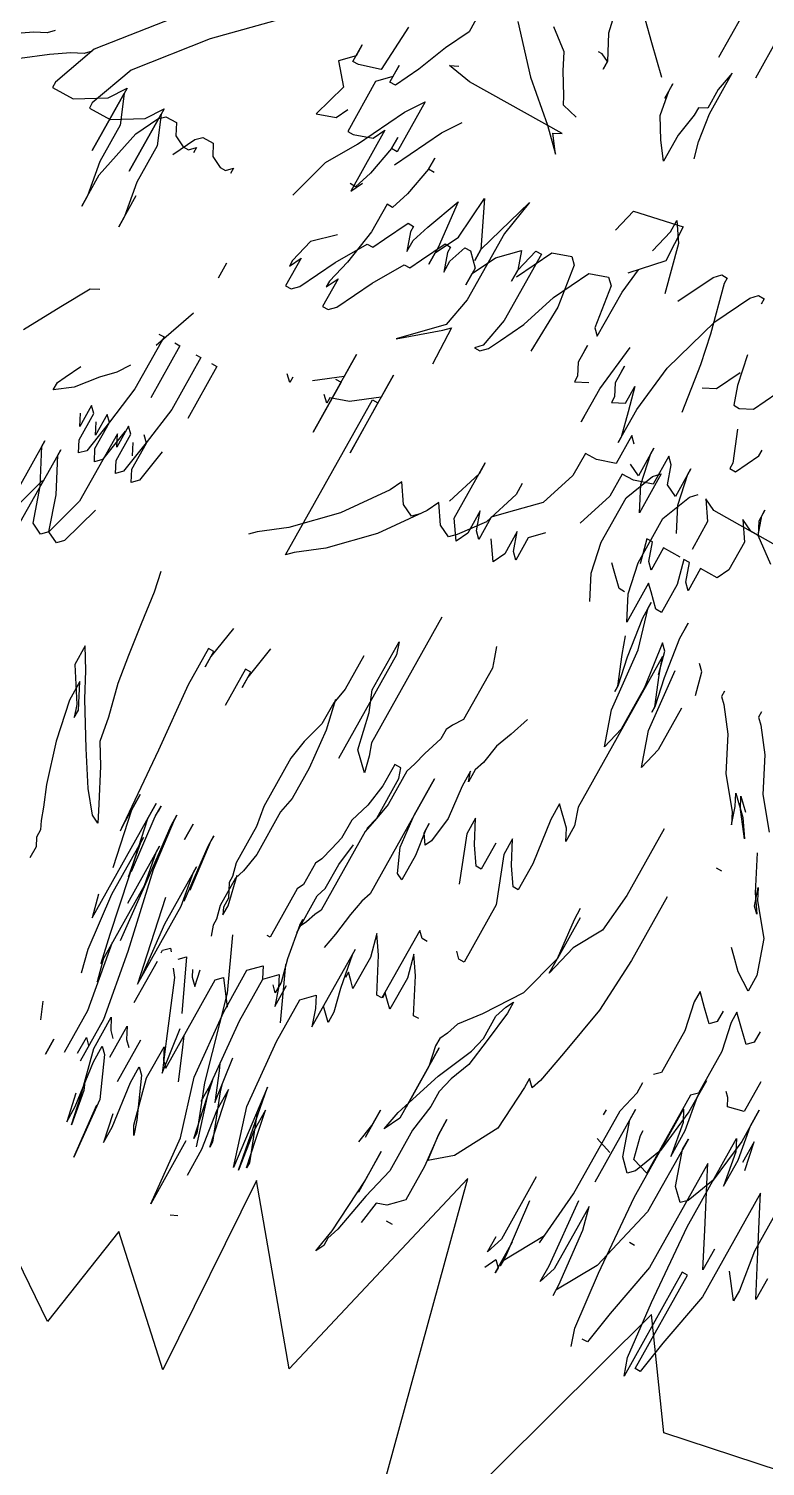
# Model space of a CAD drawing. Header units: millimetres. Extents: x 7703 to 16070, y -6855 to 95.
# Drawn here: x 14854.66 to 14868.53, y -4495.37 to -4468.27 of the extents above; entities that cross this region are included whole.
import ezdxf

# ---------------------------------------------------------------- set-up
doc = ezdxf.new("R2010")
doc.units = ezdxf.units.MM
for name, color, linetype in [('AĞAÇLAR', 7, 'Continuous'), ('yeni', 7, 'Continuous'), ('YENİ AĞAÇ', 80, 'Continuous')]:
    doc.layers.add(name, color=color, linetype=linetype)
doc.layers.add('kapı', color=6, linetype='Continuous', lineweight=9)
doc.styles.get("Standard").update_dxf_attribs({"font": 'stylu.ttf', "height": 10})

# ---------------------------------------------------------------- blocks, each defined once
blk = doc.blocks.new('A$C06865A3D')
at = {"color": 84}
for p, q in [((1.9856, 1.4389), (1.9729, 1.4839)), ((2.0333, 1.273), (2.0788, 1.2965)), ((2.0788, 1.2965), (2.0903, 1.2608)), ((2.1345, 1.2821), (2.1388, 1.2898)), ((2.1388, 1.2898), (2.1448, 1.2915)), ((2.1448, 1.2915), (2.1465, 1.2855)), ((2.1465, 1.2855), (2.172, 1.2409)), ((2.034, 1.2473), (2.0333, 1.273)), ((2.1266, 1.241), (2.1345, 1.2821)), ((2.0903, 1.2608), (2.0725, 1.2258)), ((1.7494, 1.2446), (1.7598, 1.1963)), ((2.172, 1.2409), (2.1865, 1.2126)), ((2.2139, 1.2074), (2.2192, 1.2348)), ((1.7296, 1.2001), (1.733, 1.1881)), ((1.7347, 1.1821), (1.7296, 1.2001)), ((1.8058, 1.1828), (1.8127, 1.2042)), ((1.8127, 1.2042), (1.828, 1.1502)), ((1.954, 1.1404), (1.9551, 1.2067)), ((1.9551, 1.2067), (1.9592, 1.1678)), ((2.1865, 1.2126), (2.2067, 1.1665)), ((2.2036, 1.198), (2.2139, 1.2074)), ((1.733, 1.1881), (1.7243, 1.1727)), ((1.7598, 1.1963), (1.7407, 1.1838)), ((1.9977, 1.1463), (2.0056, 1.1874)), ((2.0056, 1.1874), (2.0219, 1.1985)), ((2.0219, 1.1985), (2.0296, 1.1942)), ((2.0296, 1.1942), (2.0475, 1.1539)), ((2.2567, 1.1936), (2.2772, 1.167)), ((2.2849, 1.1627), (2.2902, 1.1901)), ((2.2902, 1.1901), (2.2885, 1.1961)), ((1.7243, 1.1727), (1.7461, 1.1578)), ((1.7407, 1.1838), (1.7347, 1.1821)), ((1.7953, 1.128), (1.8058, 1.1828)), ((1.9211, 1.1783), (1.954, 1.1404)), ((1.9299, 1.1336), (1.9211, 1.1783)), ((2.1331, 1.1262), (2.1255, 1.1759)), ((1.7461, 1.1578), (1.7456, 1.1204)), ((1.8186, 1.1605), (1.822, 1.1485)), ((1.822, 1.1485), (1.8186, 1.1605)), ((1.9016, 1.1192), (1.9052, 1.1579)), ((1.9052, 1.1579), (1.923, 1.1123)), ((1.9592, 1.1678), (1.9795, 1.0958)), ((2.2772, 1.167), (2.2789, 1.161)), ((2.2789, 1.161), (2.2849, 1.1627)), ((1.7619, 1.1315), (1.7645, 1.1452)), ((1.828, 1.1502), (1.822, 1.1485)), ((1.822, 1.1485), (1.8245, 1.1168)), ((2.0475, 1.1539), (2.0592, 1.1046)), ((2.0946, 1.1478), (2.0997, 1.1298)), ((2.0963, 1.1418), (2.0946, 1.1478)), ((2.3321, 1.1565), (2.3354, 1.1445)), ((2.3338, 1.1505), (2.3321, 1.1565)), ((2.3448, 1.1342), (2.3338, 1.1505)), ((2.3354, 1.1445), (2.3448, 1.1342)), ((1.7456, 1.1204), (1.7619, 1.1315)), ((1.9247, 1.1063), (1.9299, 1.1336)), ((1.9574, 1.1284), (1.954, 1.1404)), ((1.954, 1.1404), (1.9574, 1.1284)), ((2.0997, 1.1298), (2.1091, 1.1195)), ((2.3448, 1.1342), (2.2968, 1.1207)), ((2.374, 1.123), (2.3448, 1.1342)), ((1.7858, 1.0929), (1.7953, 1.128)), ((1.8245, 1.1168), (1.8235, 1.0971)), ((1.9007, 1.0995), (1.9016, 1.1192)), ((2.1091, 1.1195), (2.1108, 1.1135)), ((2.1108, 1.1135), (2.1211, 1.1229)), ((2.1433, 1.0903), (2.1331, 1.1262)), ((2.1879, 1.1158), (2.1964, 1.0858)), ((2.1956, 1.1115), (2.1879, 1.1158)), ((2.2119, 1.1226), (2.2204, 1.0926)), ((2.2136, 1.1166), (2.2119, 1.1226)), ((2.2281, 1.0883), (2.2136, 1.1166)), ((2.2831, 1.1233), (2.3002, 1.1087)), ((2.2968, 1.1207), (2.2831, 1.1233)), ((1.8801, 1.0807), (1.8853, 1.1081)), ((1.8853, 1.1081), (1.8913, 1.1098)), ((1.8913, 1.1098), (1.893, 1.1038)), ((1.893, 1.1038), (1.9041, 1.0875)), ((1.923, 1.1123), (1.9281, 1.0943)), ((1.9281, 1.0943), (1.9247, 1.1063)), ((2.2272, 1.0686), (2.2307, 1.102)), ((2.2307, 1.102), (2.235, 1.1097)), ((2.235, 1.1097), (2.2469, 1.0677)), ((2.3002, 1.1087), (2.3087, 1.0787)), ((1.58, 1.0874), (1.5468, 1.0111)), ((1.7859, 1.0476), (1.7858, 1.0929)), ((1.8235, 1.0971), (1.8175, 1.0954)), ((1.9041, 1.0875), (1.9007, 1.0995)), ((1.9795, 1.0958), (1.982, 1.0641)), ((2.1416, 1.0963), (2.1433, 1.0903)), ((2.2204, 1.0926), (2.2067, 1.0952)), ((2.2469, 1.0677), (2.2281, 1.0883)), ((1.8774, 1.067), (1.8801, 1.0807)), ((2.1801, 1.0747), (2.1681, 1.0713)), ((2.1964, 1.0858), (2.1801, 1.0747)), ((1.8619, 1.0302), (1.8714, 1.0653)), ((1.8714, 1.0653), (1.8774, 1.067)), ((1.982, 1.0641), (1.9573, 1.0194)), ((1.9837, 1.0581), (1.988, 1.0658)), ((1.988, 1.0658), (2, 1.0272)), ((2.1681, 1.0713), (2.1748, 1.0473)), ((2.2407, 1.0206), (2.2272, 1.0686)), ((2.306, 1.065), (2.288, 1.0599)), ((2.288, 1.0599), (2.2948, 1.0359)), ((1.8442, 1.0511), (1.8302, 1.0277)), ((1.9573, 1.0194), (1.9837, 1.0581)), ((2.1748, 1.0473), (2.173, 1.008)), ((2.276, 1.0565), (2.27, 1.0548)), ((2.27, 1.0548), (2.2828, 1.0325)), ((2.2871, 1.0402), (2.276, 1.0565)), ((2.2948, 1.0359), (2.2871, 1.0402)), ((1.6433, 1.0141), (1.6546, 1.0173)), ((1.6546, 1.0173), (1.6634, 1.0076)), ((1.8302, 1.0277), (1.8309, 1.002)), ((1.854, 0.9891), (1.8619, 1.0302)), ((2.2552, 0.9923), (2.2407, 1.0206)), ((1.5468, 1.0111), (1.5426, 0.9613)), ((1.5901, 0.9869), (1.5966, 1.007)), ((1.5966, 1.007), (1.6157, 0.9395)), ((1.6343, 0.9812), (1.6393, 1.0069)), ((1.6393, 1.0069), (1.6433, 1.0141)), ((1.6634, 1.0076), (1.6762, 1.0052)), ((1.6762, 1.0052), (1.6819, 1.0068)), ((1.6819, 1.0068), (1.6859, 1.014)), ((1.6859, 1.014), (1.6875, 1.0083)), ((1.8326, 0.996), (1.8353, 1.0097)), ((1.8353, 1.0097), (1.8437, 0.9797)), ((2.173, 1.008), (2.1557, 0.9772)), ((2.2699, 1.0094), (2.2622, 1.0137)), ((2.2853, 1.0008), (2.2699, 1.0094)), ((2.2913, 1.0025), (2.2853, 1.0008)), ((2.3172, 1.0134), (2.322, 0.9966)), ((2.3188, 1.0078), (2.3172, 1.0134)), ((2.3412, 0.9716), (2.3188, 1.0078)), ((2.4297, 1.0027), (2.4313, 0.9971)), ((1.5026, 0.9899), (1.4929, 0.9811)), ((1.5066, 0.9972), (1.5026, 0.9899)), ((1.5982, 1.0014), (1.6174, 0.9764)), ((1.6157, 0.9395), (1.5982, 1.0014)), ((1.8309, 1.002), (1.8326, 0.996)), ((1.8497, 0.9814), (1.854, 0.9891)), ((2.1052, 0.9953), (2.1086, 0.9833)), ((2.1222, 0.9353), (2.1052, 0.9953)), ((2.274, 0.9717), (2.2552, 0.9923)), ((2.322, 0.9966), (2.3387, 0.9588)), ((2.3533, 0.9933), (2.3717, 0.9498)), ((2.3605, 0.9892), (2.3533, 0.9933)), ((2.3725, 0.9683), (2.3605, 0.9892)), ((2.4313, 0.9971), (2.4385, 0.993)), ((2.4385, 0.993), (2.4618, 0.9753)), ((1.4929, 0.9811), (1.4792, 0.9651)), ((1.5667, 0.9621), (1.5901, 0.9869)), ((1.6174, 0.9764), (1.6286, 0.937)), ((1.6374, 0.9273), (1.6343, 0.9812)), ((1.8437, 0.9797), (1.8497, 0.9814)), ((1.9406, 0.9812), (1.9474, 0.9572)), ((1.9643, 0.8972), (1.9406, 0.9812)), ((2.1086, 0.9833), (2.1068, 0.9439)), ((2.1557, 0.9772), (2.1471, 0.9618)), ((2.4618, 0.9753), (2.4882, 0.9463)), ((1.5426, 0.9613), (1.5442, 0.9557)), ((1.5442, 0.9557), (1.5667, 0.9621)), ((2.1471, 0.9618), (2.1539, 0.9378)), ((2.3331, 0.9572), (2.3227, 0.9725)), ((2.3643, 0.9113), (2.3412, 0.9716)), ((1.9474, 0.9572), (1.9284, 0.9324)), ((1.9431, 0.9495), (1.9491, 0.9512)), ((1.9491, 0.9512), (1.9643, 0.8972)), ((2.1351, 0.9584), (2.1419, 0.9344)), ((2.1462, 0.9421), (2.1351, 0.9584)), ((2.3523, 0.9322), (2.3331, 0.9572)), ((2.3387, 0.9588), (2.3523, 0.9322)), ((2.3717, 0.9498), (2.3844, 0.9048)), ((2.4882, 0.9463), (2.5187, 0.9245)), ((1.6286, 0.937), (1.6437, 0.9048)), ((2.1393, 0.9207), (2.1222, 0.9353)), ((2.1419, 0.9344), (2.1393, 0.9207)), ((2.1539, 0.9378), (2.1462, 0.9421)), ((2.3539, 0.9266), (2.3523, 0.9322)), ((2.3523, 0.9322), (2.3539, 0.9266)), ((2.5083, 0.9398), (2.53, 0.9277)), ((2.5171, 0.9302), (2.5083, 0.9398)), ((2.5139, 0.9414), (2.5284, 0.9334)), ((2.5228, 0.9318), (2.5139, 0.9414)), ((2.546, 0.914), (2.5228, 0.9318)), ((1.6469, 0.8936), (1.6374, 0.9273)), ((1.9138, 0.9153), (1.9061, 0.9196)), ((1.9121, 0.9213), (1.9138, 0.9153)), ((2.0604, 0.9243), (2.0578, 0.9106)), ((2.0775, 0.9097), (2.0604, 0.9243)), ((2.5275, 0.9149), (2.5171, 0.9302)), ((2.5187, 0.9245), (2.5275, 0.9149)), ((2.53, 0.9277), (2.546, 0.914)), ((1.6437, 0.9048), (1.6469, 0.8936)), ((2.0578, 0.9106), (2.0396, 0.8601)), ((2.0912, 0.9071), (2.0775, 0.9097)), ((2.0955, 0.9148), (2.0912, 0.9071)), ((2.3851, 0.8807), (2.3643, 0.9113)), ((2.3844, 0.9048), (2.3851, 0.8807)), ((2.5645, 0.9132), (2.5909, 0.8842)), ((2.5894, 0.8898), (2.5982, 0.8801)), ((2.5998, 0.8745), (2.5894, 0.8898)), ((2.5909, 0.8842), (2.607, 0.8705)), ((2.5982, 0.8801), (2.6287, 0.8584)), ((2.607, 0.8705), (2.5998, 0.8745)), ((1.7892, 0.8582), (1.7949, 0.8598)), ((1.7949, 0.8598), (1.8108, 0.8035)), ((2.0396, 0.8601), (2.0138, 0.814)), ((2.6287, 0.8584), (2.6495, 0.8278)), ((2.6197, 0.8255), (2.6125, 0.8295)), ((2.6341, 0.8174), (2.6197, 0.8255)), ((2.6495, 0.8278), (2.6542, 0.8109)), ((2.0138, 0.814), (1.9948, 0.7892)), ((2.6542, 0.8109), (2.6341, 0.8174)), ((1.8108, 0.8035), (1.8162, 0.7626)), ((1.9948, 0.7892), (1.9905, 0.7815)), ((2.6212, 0.7773), (2.6243, 0.766)), ((2.6356, 0.7692), (2.6212, 0.7773)), ((2.6509, 0.7796), (2.6541, 0.7683)), ((1.8162, 0.7626), (1.8202, 0.7272)), ((2.6243, 0.766), (2.6379, 0.7395)), ((2.65, 0.7611), (2.6356, 0.7692)), ((2.6541, 0.7683), (2.65, 0.7611)), ((1.7985, 0.7393), (1.7897, 0.749)), ((1.7921, 0.7618), (1.7985, 0.7393)), ((1.7993, 0.7578), (1.7921, 0.7618)), ((1.8073, 0.7296), (1.7993, 0.7578)), ((2.3452, 0.7419), (2.35, 0.725)), ((2.3629, 0.7225), (2.3452, 0.7419)), ((2.3766, 0.7386), (2.3845, 0.7104)), ((2.6379, 0.7395), (2.6506, 0.6944)), ((1.8161, 0.72), (1.8073, 0.7296)), ((1.8202, 0.7272), (1.8161, 0.72)), ((2.35, 0.725), (2.3796, 0.6847)), ((2.3789, 0.7088), (2.3629, 0.7225)), ((2.3845, 0.7104), (2.3789, 0.7088)), ((2.6876, 0.7197), (2.6971, 0.6859)), ((2.6924, 0.7028), (2.6876, 0.7197)), ((2.7632, 0.7106), (2.7695, 0.6881)), ((2.7767, 0.6841), (2.7632, 0.7106)), ((2.6506, 0.6944), (2.6466, 0.6872)), ((2.7075, 0.6706), (2.6924, 0.7028)), ((2.6915, 0.6843), (2.7003, 0.6746)), ((2.7185, 0.5886), (2.6915, 0.6843)), ((2.6971, 0.6859), (2.7042, 0.6393)), ((2.8266, 0.6799), (2.8393, 0.6349)), ((1.8103, 0.6758), (1.8102, 0.6332)), ((2.7003, 0.6746), (2.7155, 0.6425)), ((2.7155, 0.6425), (2.7075, 0.6706)), ((2.6584, 0.6507), (2.6807, 0.5719)), ((2.6616, 0.6394), (2.6584, 0.6507)), ((2.7461, 0.6633), (2.7779, 0.5507)), ((2.7549, 0.6536), (2.7461, 0.6633)), ((2.7902, 0.615), (2.7549, 0.6536)), ((2.6824, 0.6088), (2.6616, 0.6394)), ((2.7042, 0.6393), (2.7009, 0.608)), ((2.3843, 0.6253), (2.4049, 0.5521)), ((2.3915, 0.6212), (2.3843, 0.6253)), ((2.3971, 0.6228), (2.3915, 0.6212)), ((2.8393, 0.6349), (2.8561, 0.5971)), ((2.6969, 0.6007), (2.6824, 0.6088)), ((2.7009, 0.608), (2.6969, 0.6007)), ((2.8166, 0.586), (2.7902, 0.615)), ((2.8103, 0.6085), (2.8166, 0.586)), ((2.3568, 0.5932), (2.3688, 0.5723)), ((2.3729, 0.5795), (2.3568, 0.5932)), ((2.8592, 0.5858), (2.836, 0.6036)), ((2.8561, 0.5971), (2.8592, 0.5858)), ((2.3993, 0.5505), (2.3729, 0.5795)), ((2.7464, 0.5114), (2.7185, 0.5886)), ((2.3688, 0.5723), (2.3784, 0.5385)), ((2.2956, 0.5516), (2.2972, 0.546)), ((2.2972, 0.546), (2.2956, 0.5516)), ((2.4049, 0.5521), (2.3993, 0.5505)), ((2.7522, 0.5556), (2.7466, 0.554)), ((2.7779, 0.5507), (2.7825, 0.4913)), ((2.2972, 0.546), (2.3123, 0.5138)), ((2.3639, 0.5466), (2.3655, 0.541)), ((2.3711, 0.5426), (2.3639, 0.5466)), ((2.3784, 0.5385), (2.3711, 0.5426)), ((2.0961, 0.5256), (2.1009, 0.5087)), ((2.1062, 0.4898), (2.0961, 0.5256)), ((2.1186, 0.532), (2.1202, 0.5264)), ((2.1218, 0.5207), (2.1186, 0.532)), ((2.1009, 0.5087), (2.128, 0.4556)), ((2.1433, 0.4661), (2.1218, 0.5207)), ((2.3123, 0.5138), (2.3243, 0.4929)), ((2.768, 0.4568), (2.7464, 0.5114)), ((2.1282, 0.4982), (2.1457, 0.4363)), ((2.1298, 0.4926), (2.1282, 0.4982)), ((2.1449, 0.4604), (2.1298, 0.4926)), ((2.2576, 0.4923), (2.2944, 0.448)), ((2.2921, 0.4777), (2.3002, 0.4921)), ((2.3002, 0.4921), (2.309, 0.4825)), ((2.3275, 0.4816), (2.3203, 0.4857)), ((2.3243, 0.4929), (2.3275, 0.4816)), ((2.7825, 0.4913), (2.7864, 0.4559)), ((2.3048, 0.4327), (2.2921, 0.4777)), ((2.7784, 0.4415), (2.768, 0.4568)), ((2.7864, 0.4559), (2.7808, 0.4543)), ((2.2196, 0.4329), (2.2237, 0.4401)), ((2.2237, 0.4401), (2.2267, 0.4378)), ((2.2944, 0.448), (2.3408, 0.3699)), ((2.1457, 0.4363), (2.1672, 0.3816)), ((2.2204, 0.4303), (2.2196, 0.4329)), ((2.2395, 0.4281), (2.2469, 0.4224)), ((2.3296, 0.3667), (2.3048, 0.4327)), ((2.2469, 0.4224), (2.2853, 0.3725)), ((2.1793, 0.4033), (2.2097, 0.3389)), ((2.1672, 0.3816), (2.1792, 0.3607)), ((2.3046, 0.3475), (2.2862, 0.391)), ((2.2853, 0.3725), (2.3046, 0.3475)), ((2.3408, 0.3699), (2.3704, 0.3297)), ((2.3449, 0.3771), (2.3512, 0.3546)), ((2.3584, 0.3506), (2.3449, 0.3771)), ((2.3623, 0.3152), (2.3296, 0.3667)), ((2.2306, 0.3509), (2.2394, 0.3413)), ((2.2401, 0.3172), (2.2306, 0.3509)), ((2.2394, 0.3413), (2.2466, 0.3372)), ((2.372, 0.324), (2.3584, 0.3506)), ((2.3704, 0.3297), (2.372, 0.324)), ((2.2273, 0.3196), (2.2345, 0.3156)), ((2.2321, 0.3027), (2.2273, 0.3196)), ((2.2345, 0.3156), (2.2349, 0.3151)), ((2.2641, 0.2753), (2.2401, 0.3172)), ((2.2569, 0.2879), (2.2625, 0.281)), ((2.2625, 0.281), (2.2777, 0.2488)), ((2.2777, 0.2488), (2.2641, 0.2753))]:
    blk.add_line(p, q, dxfattribs=at)
at = {"color": 87}
for p, q in [((2.0256, 1.4502), (2.0129, 1.4952)), ((1.7879, 1.3073), (1.7947, 1.2833)), ((2.1744, 1.2934), (2.1787, 1.3011)), ((2.1787, 1.3011), (2.1848, 1.3028)), ((2.1848, 1.3028), (2.1864, 1.2968)), ((2.0699, 1.2963), (2.087, 1.2817)), ((2.0733, 1.2843), (2.0699, 1.2963)), ((2.1666, 1.2523), (2.1744, 1.2934)), ((1.7947, 1.2833), (1.7894, 1.2559)), ((2.074, 1.2586), (2.0733, 1.2843)), ((2.087, 1.2817), (2.1125, 1.2371)), ((1.7894, 1.2559), (1.7859, 1.2225)), ((2.1655, 1.1872), (2.1666, 1.2523)), ((2.212, 1.2522), (2.2265, 1.2239)), ((2.2539, 1.2187), (2.2591, 1.2461)), ((2.0816, 1.2089), (2.0775, 1.2356)), ((1.7859, 1.2225), (1.7807, 1.1951)), ((1.8458, 1.1941), (1.8527, 1.2155)), ((2.2265, 1.2239), (2.2376, 1.2076)), ((2.2436, 1.2093), (2.2539, 1.2187)), ((1.7696, 1.2114), (1.773, 1.1994)), ((1.7746, 1.1934), (1.7696, 1.2114)), ((2.0455, 1.1987), (2.0619, 1.2098)), ((2.0619, 1.2098), (2.0696, 1.2055)), ((2.0696, 1.2055), (2.0874, 1.1652)), ((2.0951, 1.1609), (2.0816, 1.2089)), ((2.2376, 1.2076), (2.2436, 1.2093)), ((1.773, 1.1994), (1.7643, 1.184)), ((1.7807, 1.1951), (1.7746, 1.1934)), ((1.8353, 1.1393), (1.8458, 1.1941)), ((2.0377, 1.1576), (2.0455, 1.1987)), ((2.1731, 1.1375), (2.1655, 1.1872)), ((1.7643, 1.184), (1.7796, 1.13)), ((1.8586, 1.1718), (1.862, 1.1598)), ((1.862, 1.1598), (1.8586, 1.1718)), ((1.9932, 1.1774), (1.9992, 1.1791)), ((1.994, 1.1517), (1.9932, 1.1774)), ((1.9992, 1.1791), (2.0195, 1.1071)), ((1.6564, 1.1636), (1.62, 1.0987)), ((1.868, 1.1615), (1.862, 1.1598)), ((1.862, 1.1598), (1.8644, 1.1281)), ((1.9699, 1.1449), (1.9829, 1.168)), ((1.9829, 1.168), (1.994, 1.1517)), ((2.0359, 1.1182), (2.0377, 1.1576)), ((2.0874, 1.1652), (2.0951, 1.1609)), ((2.1346, 1.1591), (2.1397, 1.1411)), ((2.1363, 1.1531), (2.1346, 1.1591)), ((1.8019, 1.1428), (1.8045, 1.1565)), ((1.8045, 1.1565), (1.8232, 1.0905)), ((1.9647, 1.1176), (1.9699, 1.1449)), ((1.9973, 1.1397), (1.994, 1.1517)), ((1.994, 1.1517), (1.9973, 1.1397)), ((2.156, 1.1522), (2.1688, 1.1298)), ((2.1611, 1.1342), (2.156, 1.1522)), ((2.3848, 1.1455), (2.3368, 1.132)), ((1.7796, 1.13), (1.7856, 1.1317)), ((1.7856, 1.1317), (1.8019, 1.1428)), ((1.9407, 1.1108), (1.9416, 1.1305)), ((1.9416, 1.1305), (1.9476, 1.1322)), ((1.9476, 1.1322), (1.963, 1.1236)), ((2.1397, 1.1411), (2.149, 1.1308)), ((2.149, 1.1308), (2.1507, 1.1248)), ((2.1507, 1.1248), (2.1611, 1.1342)), ((2.1688, 1.1298), (2.1815, 1.1075)), ((2.1832, 1.1015), (2.1731, 1.1375)), ((2.2519, 1.1339), (2.2604, 1.1039)), ((2.2536, 1.1279), (2.2519, 1.1339)), ((2.3231, 1.1346), (2.3402, 1.12)), ((2.3368, 1.132), (2.3231, 1.1346)), ((1.8644, 1.1281), (1.8635, 1.1084)), ((1.92, 1.092), (1.9253, 1.1194)), ((1.9253, 1.1194), (1.9313, 1.1211)), ((1.9313, 1.1211), (1.933, 1.1151)), ((1.933, 1.1151), (1.9441, 1.0988)), ((1.963, 1.1236), (1.9681, 1.1056)), ((1.9681, 1.1056), (1.9647, 1.1176)), ((2.0306, 1.0908), (2.0359, 1.1182)), ((2.2279, 1.1271), (2.2364, 1.0971)), ((2.2356, 1.1228), (2.2279, 1.1271)), ((2.2467, 1.1065), (2.2356, 1.1228)), ((2.2681, 1.0996), (2.2536, 1.1279)), ((2.2707, 1.1133), (2.275, 1.121)), ((2.3402, 1.12), (2.3486, 1.09)), ((1.8232, 1.0905), (1.8258, 1.1042)), ((1.8635, 1.1084), (1.8575, 1.1067)), ((1.8575, 1.1067), (1.866, 1.0767)), ((1.9441, 1.0988), (1.9407, 1.1108)), ((2.0195, 1.1071), (2.022, 1.0754)), ((2.1815, 1.1075), (2.1832, 1.1015)), ((2.2604, 1.1039), (2.2467, 1.1065)), ((2.2672, 1.0799), (2.2707, 1.1133)), ((1.62, 1.0987), (1.5868, 1.0224)), ((1.9174, 1.0783), (1.92, 1.092)), ((2.028, 1.0771), (2.0306, 1.0908)), ((2.2364, 1.0971), (2.22, 1.086)), ((2.2869, 1.079), (2.2681, 1.0996)), ((2.3486, 1.09), (2.346, 1.0763)), ((1.866, 1.0767), (1.8702, 1.039)), ((1.9019, 1.0415), (1.9114, 1.0766)), ((1.9114, 1.0766), (1.9174, 1.0783)), ((2.022, 1.0754), (2.0177, 1.0677)), ((2.0237, 1.0694), (2.028, 1.0771)), ((2.22, 1.086), (2.208, 1.0826)), ((2.208, 1.0826), (2.2148, 1.0586)), ((2.2807, 1.0319), (2.2672, 1.0799)), ((2.346, 1.0763), (2.328, 1.0712)), ((2.0177, 1.0677), (2.0237, 1.0694)), ((2.2148, 1.0586), (2.213, 1.0192)), ((2.316, 1.0678), (2.31, 1.0661)), ((2.31, 1.0661), (2.3228, 1.0438)), ((2.3271, 1.0515), (2.316, 1.0678)), ((2.328, 1.0712), (2.3348, 1.0472)), ((2.3348, 1.0472), (2.3271, 1.0515)), ((1.8702, 1.039), (1.8709, 1.0133)), ((1.894, 1.0004), (1.9019, 1.0415)), ((2.2952, 1.0036), (2.2807, 1.0319)), ((2.3228, 1.0438), (2.3313, 1.0138)), ((1.5868, 1.0224), (1.5826, 0.9726)), ((1.6301, 0.9982), (1.6366, 1.0183)), ((1.6366, 1.0183), (1.6557, 0.9507)), ((1.6743, 0.9925), (1.6792, 1.0182)), ((1.6792, 1.0182), (1.6833, 1.0254)), ((1.6833, 1.0254), (1.6945, 1.0286)), ((1.6945, 1.0286), (1.7034, 1.0189)), ((1.7034, 1.0189), (1.7162, 1.0165)), ((1.7162, 1.0165), (1.7219, 1.018)), ((1.7219, 1.018), (1.7259, 1.0253)), ((1.7259, 1.0253), (1.7275, 1.0196)), ((1.8726, 1.0073), (1.8752, 1.021)), ((1.8752, 1.021), (1.8837, 0.991)), ((2.3021, 1.025), (2.314, 0.983)), ((2.3098, 1.0207), (2.3021, 1.025)), ((2.3252, 1.0121), (2.3098, 1.0207)), ((2.3572, 1.0247), (2.3619, 1.0079)), ((2.3588, 1.0191), (2.3572, 1.0247)), ((1.5466, 1.0085), (1.5426, 1.0012)), ((1.6382, 1.0127), (1.6574, 0.9877)), ((1.6557, 0.9507), (1.6382, 1.0127)), ((1.8709, 1.0133), (1.8726, 1.0073)), ((2.1452, 1.0066), (2.1486, 0.9946)), ((2.314, 0.983), (2.2952, 1.0036)), ((2.3313, 1.0138), (2.3252, 1.0121)), ((2.3619, 1.0079), (2.3787, 0.9701)), ((2.4005, 1.0005), (2.3933, 1.0046)), ((2.4697, 1.014), (2.4713, 1.0084)), ((2.4713, 1.0084), (2.4785, 1.0043)), ((2.4785, 1.0043), (2.5018, 0.9866)), ((1.5329, 0.9924), (1.5192, 0.9764)), ((1.5426, 1.0012), (1.5329, 0.9924)), ((1.6067, 0.9734), (1.6301, 0.9982)), ((1.8837, 0.991), (1.8897, 0.9927)), ((1.8897, 0.9927), (1.894, 1.0004)), ((1.9806, 0.9925), (1.9874, 0.9685)), ((2.0043, 0.9085), (1.9806, 0.9925)), ((2.1486, 0.9946), (2.1468, 0.9552)), ((2.1957, 0.9885), (2.1871, 0.9731)), ((2.4125, 0.9796), (2.4005, 1.0005)), ((1.5192, 0.9764), (1.5014, 0.9531)), ((1.6574, 0.9877), (1.6686, 0.9483)), ((2.3627, 0.9838), (2.4088, 0.8206)), ((2.3731, 0.9685), (2.3627, 0.9838)), ((2.4043, 0.9226), (2.3812, 0.9829)), ((2.5018, 0.9866), (2.5282, 0.9576)), ((1.5826, 0.9726), (1.5842, 0.967)), ((1.5842, 0.967), (1.6067, 0.9734)), ((1.9874, 0.9685), (1.9684, 0.9437)), ((1.983, 0.9608), (1.9891, 0.9625)), ((2.0305, 0.7928), (1.983, 0.9608)), ((1.9891, 0.9625), (2.0043, 0.9085)), ((2.1751, 0.9697), (2.1819, 0.9457)), ((2.1862, 0.9534), (2.1751, 0.9697)), ((2.1871, 0.9731), (2.1939, 0.9491)), ((2.3923, 0.9435), (2.3731, 0.9685)), ((2.3787, 0.9701), (2.3923, 0.9435)), ((2.4116, 0.9611), (2.4244, 0.9161)), ((1.6686, 0.9483), (1.6837, 0.9161)), ((2.1468, 0.9552), (2.1355, 0.9261)), ((2.1793, 0.932), (2.1622, 0.9466)), ((2.1819, 0.9457), (2.1793, 0.932)), ((2.1939, 0.9491), (2.1862, 0.9534)), ((2.5282, 0.9576), (2.5587, 0.9358)), ((1.6869, 0.9049), (1.6774, 0.9386)), ((1.9684, 0.9437), (1.9521, 0.9326)), ((1.9521, 0.9326), (1.9538, 0.9266)), ((2.1004, 0.9356), (2.0978, 0.9219)), ((2.1175, 0.921), (2.1004, 0.9356)), ((2.3939, 0.9379), (2.3923, 0.9435)), ((2.3923, 0.9435), (2.3939, 0.9379)), ((1.9538, 0.9266), (1.9461, 0.9309)), ((2.0978, 0.9219), (2.0796, 0.8714)), ((2.1312, 0.9184), (2.1175, 0.921)), ((2.1355, 0.9261), (2.1312, 0.9184)), ((2.4251, 0.892), (2.4043, 0.9226)), ((1.6837, 0.9161), (1.6869, 0.9049)), ((2.4244, 0.9161), (2.4251, 0.892)), ((1.8463, 0.8744), (1.852, 0.876)), ((1.852, 0.876), (1.8679, 0.8197)), ((2.5528, 0.876), (2.5471, 0.8744)), ((1.8292, 0.8695), (1.8348, 0.8711)), ((1.8348, 0.8711), (1.8507, 0.8148)), ((2.0796, 0.8714), (2.0538, 0.8253)), ((2.0538, 0.8253), (2.0348, 0.8005)), ((2.4088, 0.8206), (2.4192, 0.8053)), ((2.5326, 0.8201), (2.5521, 0.7512)), ((1.8507, 0.8148), (1.8562, 0.7739)), ((2.3935, 0.8102), (2.3982, 0.7933)), ((2.4151, 0.7981), (2.3935, 0.8102)), ((2.4192, 0.8053), (2.4239, 0.7884)), ((2.0348, 0.8005), (2.0305, 0.7928)), ((2.3982, 0.7933), (2.4166, 0.7498)), ((2.4239, 0.7884), (2.4151, 0.7981)), ((2.6909, 0.7909), (2.6941, 0.7796)), ((1.8565, 0.7739), (1.8492, 0.778)), ((1.8734, 0.7787), (1.8773, 0.7433)), ((2.6611, 0.7886), (2.6643, 0.7773)), ((2.6756, 0.7805), (2.6611, 0.7886)), ((2.6643, 0.7773), (2.6779, 0.7507)), ((2.69, 0.7724), (2.6756, 0.7805)), ((2.6941, 0.7796), (2.69, 0.7724)), ((1.8321, 0.7731), (1.8385, 0.7506)), ((1.8393, 0.7691), (1.8321, 0.7731)), ((1.8473, 0.7409), (1.8393, 0.7691)), ((1.8556, 0.7554), (1.8468, 0.7651)), ((1.8562, 0.7739), (1.8601, 0.7385)), ((1.8644, 0.7458), (1.8565, 0.7739)), ((1.8297, 0.7603), (1.8503, 0.6871)), ((1.8385, 0.7506), (1.8297, 0.7603)), ((2.3852, 0.7531), (2.39, 0.7363)), ((2.4029, 0.7338), (2.3852, 0.7531)), ((2.4166, 0.7498), (2.4245, 0.7217)), ((2.5521, 0.7512), (2.5645, 0.6946)), ((2.6779, 0.7507), (2.6906, 0.7057)), ((1.8561, 0.7313), (1.8473, 0.7409)), ((1.8601, 0.7385), (1.8561, 0.7313)), ((1.8732, 0.7361), (1.8644, 0.7458)), ((1.8773, 0.7433), (1.8732, 0.7361)), ((2.39, 0.7363), (2.4196, 0.696)), ((2.7447, 0.7358), (2.7543, 0.702)), ((2.7495, 0.7189), (2.7447, 0.7358)), ((2.4189, 0.7201), (2.4029, 0.7338)), ((2.4245, 0.7217), (2.4189, 0.7201)), ((1.8016, 0.7098), (1.8238, 0.631)), ((1.8032, 0.7042), (1.8016, 0.7098)), ((2.0854, 0.7171), (2.0893, 0.6817)), ((2.6906, 0.7057), (2.6866, 0.6985)), ((2.7647, 0.6867), (2.7495, 0.7189)), ((1.7844, 0.705), (1.8067, 0.6262)), ((1.786, 0.6993), (1.7844, 0.705)), ((1.8125, 0.6703), (1.786, 0.6993)), ((1.8296, 0.6752), (1.8032, 0.7042)), ((1.8675, 0.692), (1.8673, 0.6494)), ((2.4196, 0.696), (2.4371, 0.6341)), ((2.5645, 0.6946), (2.5695, 0.6394)), ((2.6866, 0.6985), (2.7104, 0.6141)), ((2.7486, 0.7004), (2.7574, 0.6908)), ((2.7757, 0.6048), (2.7486, 0.7004)), ((2.7543, 0.702), (2.7613, 0.6554)), ((1.8503, 0.6871), (1.8502, 0.6445)), ((2.0878, 0.6873), (2.0821, 0.6857)), ((2.0821, 0.6857), (2.0932, 0.6464)), ((2.0925, 0.6705), (2.0878, 0.6873)), ((2.0893, 0.6817), (2.0925, 0.6705)), ((2.7574, 0.6908), (2.7726, 0.6586)), ((2.7726, 0.6586), (2.7647, 0.6867)), ((2.8032, 0.6794), (2.835, 0.5669)), ((2.812, 0.6697), (2.8032, 0.6794)), ((1.8333, 0.6398), (1.8125, 0.6703)), ((1.8504, 0.6446), (1.8296, 0.6752)), ((2.7156, 0.6668), (2.7378, 0.588)), ((2.7187, 0.6555), (2.7156, 0.6668)), ((2.8473, 0.6311), (2.812, 0.6697)), ((1.8673, 0.6494), (1.8633, 0.6422)), ((2.6486, 0.6392), (2.6479, 0.6633)), ((2.7395, 0.625), (2.7187, 0.6555)), ((2.7613, 0.6554), (2.758, 0.6241)), ((1.8461, 0.6373), (1.8333, 0.6398)), ((1.8502, 0.6445), (1.8461, 0.6373)), ((1.8633, 0.6422), (1.8504, 0.6446)), ((2.4315, 0.6325), (2.4243, 0.6366)), ((2.5695, 0.6394), (2.5722, 0.6048)), ((2.674, 0.5491), (2.6486, 0.6392)), ((2.6799, 0.6359), (2.6783, 0.6415)), ((2.6919, 0.6149), (2.6799, 0.6359)), ((2.4371, 0.6341), (2.4315, 0.6325)), ((2.64, 0.6246), (2.6384, 0.6302)), ((2.754, 0.6169), (2.7395, 0.625)), ((2.758, 0.6241), (2.754, 0.6169)), ((2.8737, 0.6021), (2.8473, 0.6311)), ((2.8674, 0.6246), (2.8737, 0.6021)), ((2.7104, 0.6141), (2.6919, 0.6149)), ((2.3968, 0.6045), (2.4088, 0.5836)), ((2.4128, 0.5908), (2.3968, 0.6045)), ((2.5633, 0.5987), (2.5661, 0.5889)), ((2.5717, 0.594), (2.5633, 0.5987)), ((2.5722, 0.6048), (2.5717, 0.594)), ((2.6704, 0.6028), (2.6519, 0.6037)), ((2.8035, 0.5276), (2.7757, 0.6048)), ((2.4088, 0.5836), (2.4183, 0.5498)), ((2.4393, 0.5618), (2.4128, 0.5908)), ((2.5661, 0.5889), (2.5757, 0.5421)), ((2.7378, 0.588), (2.74, 0.5157)), ((2.3765, 0.4833), (2.3527, 0.5677)), ((2.8093, 0.5717), (2.8037, 0.5702)), ((2.8037, 0.5702), (2.8355, 0.4576)), ((2.8379, 0.4705), (2.8093, 0.5717)), ((2.835, 0.5669), (2.8397, 0.5074)), ((2.3543, 0.5621), (2.3695, 0.5299)), ((2.4039, 0.5579), (2.4055, 0.5523)), ((2.4111, 0.5539), (2.4039, 0.5579)), ((2.4183, 0.5498), (2.4111, 0.5539)), ((2.4449, 0.5634), (2.4393, 0.5618)), ((2.6935, 0.5512), (2.7125, 0.4836)), ((2.7055, 0.5303), (2.6935, 0.5512)), ((2.1532, 0.5418), (2.158, 0.5249)), ((2.158, 0.5249), (2.1532, 0.5418)), ((2.1757, 0.5481), (2.1773, 0.5425)), ((2.1789, 0.5369), (2.1757, 0.5481)), ((2.1773, 0.5425), (2.1973, 0.4934)), ((2.2005, 0.4822), (2.1789, 0.5369)), ((2.4958, 0.484), (2.4983, 0.5366)), ((2.5757, 0.5421), (2.5648, 0.493)), ((2.6843, 0.4913), (2.674, 0.5491)), ((2.7069, 0.4821), (2.6822, 0.548)), ((2.3695, 0.5299), (2.3815, 0.509)), ((2.6363, 0.535), (2.6554, 0.4675)), ((2.727, 0.4756), (2.7055, 0.5303)), ((2.8251, 0.4729), (2.8035, 0.5276)), ((2.1853, 0.5144), (2.2028, 0.4525)), ((2.1869, 0.5087), (2.1853, 0.5144)), ((2.1853, 0.5144), (2.2028, 0.4525)), ((2.1869, 0.5087), (2.1853, 0.5144)), ((2.202, 0.4766), (2.1869, 0.5087)), ((2.202, 0.4766), (2.1869, 0.5087)), ((2.3147, 0.5084), (2.3516, 0.4641)), ((2.3492, 0.4938), (2.3573, 0.5083)), ((2.3573, 0.5083), (2.3661, 0.4986)), ((2.3815, 0.509), (2.3846, 0.4978)), ((2.5344, 0.5127), (2.5391, 0.4963)), ((2.5391, 0.4963), (2.5344, 0.5127)), ((2.6699, 0.4594), (2.6483, 0.5141)), ((2.74, 0.5157), (2.7286, 0.4699)), ((2.3661, 0.4986), (2.3765, 0.4833)), ((2.3846, 0.4978), (2.3702, 0.5058)), ((2.5391, 0.4963), (2.5516, 0.4645)), ((2.5498, 0.471), (2.5391, 0.4963)), ((2.6829, 0.4996), (2.6715, 0.4538)), ((2.8397, 0.5074), (2.8436, 0.472)), ((2.362, 0.4488), (2.3492, 0.4938)), ((2.4974, 0.4628), (2.4958, 0.484)), ((2.5009, 0.4811), (2.4974, 0.4628)), ((2.5648, 0.493), (2.5498, 0.471)), ((2.7117, 0.4652), (2.7069, 0.4821)), ((2.7125, 0.4836), (2.7117, 0.4652)), ((2.1851, 0.4718), (2.2123, 0.4187)), ((2.2243, 0.3978), (2.202, 0.4766)), ((2.2259, 0.3921), (2.202, 0.4766)), ((2.4819, 0.4731), (2.4902, 0.4436)), ((2.4865, 0.4567), (2.4819, 0.4731)), ((2.6546, 0.449), (2.6498, 0.4659)), ((2.6554, 0.4675), (2.6546, 0.449)), ((2.6745, 0.4399), (2.6649, 0.4736)), ((2.7302, 0.4643), (2.727, 0.4756)), ((2.7286, 0.4699), (2.7302, 0.4643)), ((2.8355, 0.4576), (2.8251, 0.4729)), ((2.8436, 0.472), (2.8379, 0.4705)), ((2.2028, 0.4525), (2.2243, 0.3978)), ((2.2767, 0.449), (2.2808, 0.4563)), ((2.2808, 0.4563), (2.304, 0.4385)), ((2.4888, 0.4361), (2.4865, 0.4567)), ((2.5516, 0.4645), (2.5618, 0.4284)), ((2.673, 0.4482), (2.6699, 0.4594)), ((2.6715, 0.4538), (2.673, 0.4482)), ((2.3038, 0.3534), (2.2767, 0.449)), ((2.3867, 0.3829), (2.362, 0.4488)), ((2.5111, 0.4451), (2.5236, 0.401)), ((2.6632, 0.4367), (2.6657, 0.4495)), ((2.6657, 0.4495), (2.6729, 0.4455)), ((2.6729, 0.4455), (2.6745, 0.4399)), ((2.5618, 0.4284), (2.5571, 0.42)), ((2.2123, 0.4187), (2.2259, 0.3921)), ((2.2363, 0.3769), (2.2236, 0.4219)), ((2.3876, 0.4109), (2.4195, 0.3314)), ((2.4251, 0.333), (2.3876, 0.4109)), ((2.5236, 0.401), (2.5179, 0.421)), ((2.532, 0.3558), (2.5202, 0.413)), ((2.5311, 0.4204), (2.5316, 0.4033)), ((2.5524, 0.4116), (2.5434, 0.4055)), ((2.5571, 0.42), (2.5524, 0.4116)), ((2.3617, 0.3637), (2.3433, 0.4071)), ((2.5316, 0.4033), (2.5349, 0.3609)), ((2.5434, 0.4055), (2.5466, 0.3817)), ((2.5626, 0.4003), (2.5692, 0.4022)), ((2.3382, 0.3941), (2.3425, 0.3886)), ((2.3425, 0.3886), (2.3617, 0.3637)), ((2.4195, 0.3314), (2.3867, 0.3829)), ((2.3979, 0.3861), (2.4276, 0.3458)), ((2.402, 0.3933), (2.4083, 0.3708)), ((2.4156, 0.3667), (2.402, 0.3933)), ((2.2877, 0.3671), (2.2965, 0.3574)), ((2.2973, 0.3333), (2.2877, 0.3671)), ((2.4083, 0.3708), (2.4251, 0.333)), ((2.2668, 0.3551), (2.2795, 0.3101)), ((2.2965, 0.3574), (2.3038, 0.3534)), ((2.4291, 0.3402), (2.4156, 0.3667)), ((2.5348, 0.3306), (2.532, 0.3558)), ((2.5349, 0.3609), (2.5343, 0.3478)), ((2.2097, 0.3389), (2.2224, 0.2939)), ((2.4276, 0.3458), (2.4291, 0.3402)), ((2.5343, 0.3478), (2.5365, 0.3398)), ((2.5365, 0.3398), (2.5348, 0.3306)), ((2.2844, 0.3358), (2.2916, 0.3317)), ((2.2892, 0.3189), (2.2844, 0.3358)), ((2.2916, 0.3317), (2.3197, 0.2971)), ((2.3212, 0.2915), (2.2973, 0.3333)), ((2.1834, 0.3003), (2.1722, 0.3148)), ((2.3075, 0.2754), (2.2892, 0.3189)), ((2.3875, 0.2488), (2.3623, 0.3152)), ((2.368, 0.3168), (2.3875, 0.2488)), ((2.3197, 0.2971), (2.3282, 0.2845)), ((2.2059, 0.296), (2.2105, 0.2796)), ((2.2105, 0.2796), (2.2059, 0.296)), ((2.2987, 0.2851), (2.3123, 0.2586)), ((2.3282, 0.2845), (2.3212, 0.2915)), ((2.3123, 0.2586), (2.3075, 0.2754)), ((2.4146, 0.2594), (2.409, 0.2543))]:
    blk.add_line(p, q, dxfattribs=at)
at = {"color": 72}
for p, q in [((1.9292, 1.4025), (1.8881, 1.4255)), ((2.006, 1.4372), (2.0077, 1.416)), ((2.0185, 1.3931), (2.006, 1.4372)), ((1.8743, 1.413), (1.8925, 1.3792)), ((2.0077, 1.416), (2.0134, 1.396)), ((1.9601, 1.3853), (1.9292, 1.4025)), ((1.9721, 1.3887), (1.9766, 1.3727)), ((1.9744, 1.3807), (1.9721, 1.3887)), ((2.0134, 1.396), (2.0065, 1.3897)), ((2.0065, 1.3897), (2.0087, 1.3817)), ((2.0304, 1.3662), (2.0185, 1.3931)), ((1.8925, 1.3792), (1.9113, 1.3586)), ((1.9852, 1.3578), (1.9744, 1.3807)), ((2.0087, 1.3817), (2.0115, 1.3566)), ((1.9022, 1.3603), (1.8982, 1.3592)), ((1.9113, 1.3586), (1.9022, 1.3603)), ((1.9136, 1.3505), (1.9113, 1.3586)), ((1.9113, 1.3586), (1.9136, 1.3505)), ((2.0029, 1.3412), (1.9852, 1.3578)), ((2.0115, 1.3566), (2.0194, 1.3285)), ((2.039, 1.3514), (2.0304, 1.3662)), ((1.8746, 1.3352), (1.85, 1.3456)), ((2.0194, 1.3285), (2.0029, 1.3412)), ((1.8872, 1.3215), (1.8746, 1.3352)), ((1.8214, 1.3245), (1.8688, 1.2946)), ((1.9049, 1.3048), (1.8872, 1.3215)), ((1.9111, 1.2979), (1.9049, 1.3048)), ((1.8688, 1.2946), (1.9139, 1.2728)), ((1.9283, 1.2985), (1.9111, 1.2979)), ((1.93, 1.2773), (1.8297, 1.249)), ((1.9139, 1.2728), (1.9396, 1.2584)), ((1.9231, 1.271), (1.93, 1.2773)), ((1.9396, 1.2584), (1.9231, 1.271)), ((1.8045, 1.2462), (1.8114, 1.2525)), ((1.8297, 1.249), (1.8045, 1.2462)), ((1.787, 0.9542), (1.7915, 0.9381)), ((1.7988, 0.8969), (1.7952, 0.8484)), ((2.2406, 0.8756), (2.2467, 0.8667)), ((2.2467, 0.8667), (2.2527, 0.8578)), ((2.4833, 0.8654), (2.5037, 0.7933)), ((1.7174, 0.848), (1.7105, 0.8417)), ((2.1822, 0.8582), (2.2207, 0.722)), ((2.2527, 0.8578), (2.2684, 0.802)), ((1.7105, 0.8417), (1.7024, 0.8091)), ((2.3126, 0.8464), (2.3116, 0.8249)), ((2.3116, 0.8249), (2.3097, 0.8066)), ((1.7024, 0.8091), (1.6925, 0.7674)), ((1.7911, 0.8169), (1.7865, 0.8026)), ((2.1695, 0.8113), (2.1769, 0.8005)), ((2.1842, 0.7593), (2.1695, 0.8113)), ((2.3097, 0.8066), (2.3119, 0.786)), ((1.7865, 0.8026), (1.7779, 0.7872)), ((2.1769, 0.8005), (2.2085, 0.6883)), ((2.2684, 0.802), (2.2647, 0.7904)), ((2.5037, 0.7933), (2.511, 0.7521)), ((1.7543, 0.7633), (1.7578, 0.7816)), ((1.7779, 0.7872), (1.7675, 0.7627)), ((2.155, 0.7771), (2.1652, 0.741)), ((2.2647, 0.7904), (2.2632, 0.7829)), ((2.2632, 0.7829), (2.266, 0.773)), ((2.3119, 0.786), (2.3114, 0.7753)), ((1.7526, 0.7541), (1.7543, 0.7633)), ((1.7675, 0.7627), (1.7548, 0.7461)), ((2.2655, 0.7623), (2.265, 0.7515)), ((2.266, 0.773), (2.2655, 0.7623)), ((2.3091, 0.7711), (2.3137, 0.7547)), ((2.3151, 0.7622), (2.3091, 0.7711)), ((2.3114, 0.7753), (2.3151, 0.7622)), ((1.7548, 0.7461), (1.7526, 0.7541)), ((2.1978, 0.7415), (2.1842, 0.7593)), ((2.265, 0.7515), (2.2654, 0.7375)), ((2.3137, 0.7547), (2.3263, 0.7228)), ((2.484, 0.7402), (2.4806, 0.7522)), ((2.511, 0.7521), (2.5029, 0.7195)), ((2.7262, 0.7567), (2.7353, 0.7246)), ((2.1652, 0.741), (2.1666, 0.7237)), ((2.2161, 0.7077), (2.1978, 0.7415)), ((2.2654, 0.7375), (2.2649, 0.7267)), ((2.2893, 0.7407), (2.3245, 0.6162)), ((2.3004, 0.7014), (2.2893, 0.7407)), ((2.4994, 0.7013), (2.484, 0.7402)), ((2.4869, 0.7453), (2.4994, 0.7013)), ((2.1656, 0.727), (2.1805, 0.6994)), ((2.1666, 0.7237), (2.173, 0.7008)), ((2.2207, 0.722), (2.2281, 0.7111)), ((2.2584, 0.7249), (2.2518, 0.723)), ((2.2518, 0.723), (2.2583, 0.7001)), ((2.2644, 0.716), (2.2584, 0.7249)), ((2.2649, 0.7267), (2.2751, 0.6907)), ((2.3263, 0.7228), (2.3304, 0.6957)), ((2.7141, 0.723), (2.7089, 0.7259)), ((2.7204, 0.7161), (2.7141, 0.723)), ((2.7353, 0.7246), (2.7204, 0.7161)), ((2.2366, 0.6962), (2.2161, 0.7077)), ((2.2281, 0.7111), (2.2366, 0.6962)), ((2.2765, 0.6734), (2.2644, 0.716)), ((2.3168, 0.706), (2.3187, 0.6995)), ((2.3196, 0.6962), (2.3168, 0.706)), ((2.5029, 0.7195), (2.5034, 0.7024)), ((1.9556, 0.6947), (1.9652, 0.6758)), ((2.173, 0.7008), (2.173, 0.676)), ((2.1805, 0.6994), (2.1949, 0.661)), ((2.2583, 0.7001), (2.2615, 0.6762)), ((2.313, 0.6695), (2.3004, 0.7014)), ((2.3187, 0.6995), (2.3294, 0.6742)), ((2.329, 0.6882), (2.3196, 0.6962)), ((2.3304, 0.6957), (2.329, 0.6882)), ((2.5039, 0.6852), (2.4994, 0.7013)), ((2.4994, 0.7013), (2.4998, 0.6538)), ((2.5034, 0.7024), (2.5039, 0.6852)), ((2.2751, 0.6907), (2.2765, 0.6734)), ((1.9652, 0.6758), (1.9783, 0.6449)), ((2.173, 0.676), (2.1752, 0.6554)), ((2.2615, 0.6762), (2.2605, 0.6547)), ((2.2769, 0.6593), (2.2765, 0.6734)), ((2.2765, 0.6734), (2.2778, 0.6561)), ((2.3293, 0.6494), (2.313, 0.6695)), ((2.3294, 0.6742), (2.3368, 0.648)), ((2.1752, 0.6554), (2.19, 0.603)), ((2.1949, 0.661), (2.2042, 0.6282)), ((2.2605, 0.6547), (2.266, 0.635)), ((2.2778, 0.6561), (2.3019, 0.5709)), ((2.3368, 0.648), (2.3293, 0.6494)), ((2.4998, 0.6538), (2.4859, 0.6109)), ((1.9783, 0.6449), (1.9914, 0.614)), ((2.2823, 0.6149), (2.2791, 0.6387)), ((2.4974, 0.6315), (2.4992, 0.6406)), ((2.4992, 0.6406), (2.5026, 0.6286)), ((2.2042, 0.6282), (2.2055, 0.6109)), ((2.266, 0.635), (2.2664, 0.621)), ((2.4968, 0.6184), (2.4974, 0.6315)), ((2.5026, 0.6286), (2.5076, 0.5955)), ((1.9914, 0.614), (2.0033, 0.5871)), ((2.2055, 0.6109), (2.2185, 0.565)), ((2.2669, 0.607), (2.2654, 0.5995)), ((2.2664, 0.621), (2.2669, 0.607)), ((2.2898, 0.5887), (2.2823, 0.6149)), ((2.3245, 0.6162), (2.324, 0.6054)), ((2.4859, 0.6109), (2.4755, 0.5864)), ((2.5036, 0.5943), (2.4968, 0.6184)), ((2.19, 0.603), (2.1989, 0.5842)), ((2.2654, 0.5995), (2.2719, 0.5765)), ((2.324, 0.6054), (2.3253, 0.5881)), ((2.5041, 0.5772), (2.5036, 0.5943)), ((2.5076, 0.5955), (2.5115, 0.5663)), ((1.9547, 0.5906), (1.9603, 0.5706)), ((1.9723, 0.574), (1.9547, 0.5906)), ((2.0033, 0.5871), (2.0204, 0.5573)), ((2.1989, 0.5842), (2.21, 0.5449)), ((2.2892, 0.5779), (2.2898, 0.5887)), ((2.3253, 0.5881), (2.3285, 0.5642)), ((2.4755, 0.5864), (2.4749, 0.5732)), ((1.9603, 0.5706), (1.9894, 0.5442)), ((1.9912, 0.5534), (1.9723, 0.574)), ((2.2185, 0.565), (2.2208, 0.5444)), ((2.2719, 0.5765), (2.2705, 0.5691)), ((2.2705, 0.5691), (2.2853, 0.5166)), ((2.3004, 0.5386), (2.2892, 0.5779)), ((2.3019, 0.5709), (2.3004, 0.5634)), ((2.4749, 0.5732), (2.4732, 0.5641)), ((2.4983, 0.5366), (2.5041, 0.5772)), ((2.5115, 0.5663), (2.5092, 0.544)), ((1.9757, 0.562), (1.9814, 0.542)), ((1.9946, 0.5413), (1.9757, 0.562)), ((2.0265, 0.5201), (1.9912, 0.5534)), ((2.0204, 0.5573), (2.0312, 0.5344)), ((2.2999, 0.5526), (2.2985, 0.5451)), ((2.3004, 0.5634), (2.2999, 0.5526)), ((2.3285, 0.5642), (2.3299, 0.5469)), ((2.4732, 0.5641), (2.4754, 0.5561)), ((2.4754, 0.5561), (2.4851, 0.5372)), ((2.4794, 0.5572), (2.5009, 0.4811)), ((2.4975, 0.4931), (2.4794, 0.5572)), ((1.9814, 0.542), (2.0007, 0.5042)), ((1.9894, 0.5442), (1.9968, 0.5333)), ((1.9968, 0.5333), (1.9946, 0.5413)), ((2.21, 0.5449), (2.217, 0.5327)), ((2.2342, 0.5093), (2.2193, 0.5369)), ((2.2208, 0.5444), (2.2203, 0.5336)), ((2.2985, 0.5451), (2.3004, 0.5386)), ((2.4851, 0.5372), (2.4975, 0.4931)), ((2.5092, 0.544), (2.5097, 0.5268)), ((2.0312, 0.5344), (2.0489, 0.5178)), ((2.217, 0.5327), (2.2188, 0.5262)), ((2.2188, 0.5262), (2.224, 0.5205)), ((2.2203, 0.5336), (2.2286, 0.5041)), ((2.5097, 0.5268), (2.5142, 0.5108)), ((2.0556, 0.4937), (2.0265, 0.5201)), ((2.0489, 0.5178), (2.074, 0.4902)), ((2.224, 0.5205), (2.2291, 0.5149)), ((2.2291, 0.5149), (2.2319, 0.5051)), ((2.237, 0.4994), (2.2342, 0.5093)), ((2.2853, 0.5166), (2.282, 0.5157)), ((2.5142, 0.5108), (2.5181, 0.4816)), ((2.0007, 0.5042), (2.0241, 0.4675)), ((2.2286, 0.5041), (2.2356, 0.492)), ((2.2319, 0.5051), (2.237, 0.4994)), ((2.0773, 0.4782), (2.0556, 0.4937)), ((2.074, 0.4902), (2.0865, 0.4765)), ((2.2356, 0.492), (2.2374, 0.4854)), ((2.2374, 0.4854), (2.2435, 0.4765)), ((2.5181, 0.4816), (2.5305, 0.4376)), ((2.0241, 0.4675), (2.0378, 0.4497)), ((2.0865, 0.4765), (2.0773, 0.4782)), ((2.0378, 0.4497), (2.0452, 0.4389)), ((2.0452, 0.4389), (2.0514, 0.432)), ((2.2537, 0.4405), (2.2588, 0.4348)), ((2.2672, 0.4301), (2.2593, 0.4456)), ((2.5202, 0.413), (2.5111, 0.4451)), ((2.5305, 0.4376), (2.5311, 0.4204)), ((2.0514, 0.432), (2.0537, 0.424)), ((2.0537, 0.424), (2.06, 0.4171)), ((2.2588, 0.4348), (2.2672, 0.4301)), ((2.06, 0.4171), (2.0634, 0.4051))]:
    blk.add_line(p, q, dxfattribs=at)
at = {"color": 85}
for p, q in [((1.8064, 0.8631), (1.812, 0.8647)), ((1.812, 0.8647), (1.8279, 0.8084)), ((1.8093, 0.7667), (1.8156, 0.7441)), ((1.8165, 0.7626), (1.8093, 0.7667)), ((1.8244, 0.7345), (1.8165, 0.7626)), ((1.8334, 0.7674), (1.8373, 0.732)), ((1.8156, 0.7441), (1.8068, 0.7538)), ((1.8332, 0.7248), (1.8244, 0.7345)), ((1.8373, 0.732), (1.8332, 0.7248)), ((2.0455, 0.7058), (2.0494, 0.6704)), ((2.0478, 0.676), (2.0421, 0.6745)), ((2.0421, 0.6745), (2.0533, 0.6351)), ((2.0525, 0.6592), (2.0478, 0.676)), ((2.0494, 0.6704), (2.0525, 0.6592)), ((2.0533, 0.6351), (2.078, 0.5691)), ((2.078, 0.5691), (2.1075, 0.4863)), ((2.1358, 0.5368), (2.1374, 0.5312)), ((2.1389, 0.5256), (2.1358, 0.5368)), ((2.1132, 0.5305), (2.118, 0.5136)), ((2.1482, 0.4067), (2.1132, 0.5305)), ((2.1374, 0.5312), (2.1573, 0.4821)), ((2.1605, 0.4709), (2.1389, 0.5256)), ((2.118, 0.5136), (2.1452, 0.4605)), ((2.1453, 0.5031), (2.1628, 0.4412)), ((2.1469, 0.4974), (2.1453, 0.5031)), ((2.1621, 0.4653), (2.1469, 0.4974)), ((2.3093, 0.4825), (2.3173, 0.497)), ((2.3173, 0.497), (2.3262, 0.4873)), ((2.3366, 0.472), (2.3302, 0.4945)), ((2.1573, 0.4821), (2.1964, 0.4081)), ((2.322, 0.4375), (2.3093, 0.4825)), ((2.3262, 0.4873), (2.3366, 0.472)), ((2.1836, 0.4106), (2.1605, 0.4709)), ((2.1452, 0.4605), (2.1723, 0.4074)), ((2.1859, 0.3809), (2.1621, 0.4653)), ((2.2367, 0.4378), (2.2408, 0.445)), ((2.2408, 0.445), (2.2768, 0.4025)), ((2.1362, 0.4276), (2.1482, 0.4067)), ((2.3467, 0.3716), (2.322, 0.4375)), ((2.1723, 0.4074), (2.1859, 0.3809)), ((2.1964, 0.4081), (2.2268, 0.3438)), ((2.1843, 0.3865), (2.1963, 0.3656)), ((2.2938, 0.3886), (2.3025, 0.3773)), ((2.362, 0.382), (2.3684, 0.3595)), ((2.3756, 0.3554), (2.362, 0.382)), ((2.1963, 0.3656), (2.1951, 0.3698)), ((2.3025, 0.3773), (2.3217, 0.3524)), ((2.3795, 0.3201), (2.3467, 0.3716)), ((2.3546, 0.3804), (2.358, 0.3748)), ((2.358, 0.3748), (2.3876, 0.3345)), ((2.2477, 0.3558), (2.2566, 0.3461)), ((2.2573, 0.322), (2.2477, 0.3558)), ((2.3684, 0.3595), (2.3851, 0.3217)), ((2.3892, 0.3289), (2.3756, 0.3554)), ((2.2268, 0.3438), (2.2395, 0.2988)), ((2.2566, 0.3461), (2.2638, 0.3421)), ((2.3876, 0.3345), (2.3892, 0.3289)), ((2.2444, 0.3245), (2.2516, 0.3204)), ((2.2492, 0.3076), (2.2444, 0.3245)), ((2.2516, 0.3204), (2.2797, 0.2858)), ((2.3851, 0.3217), (2.3931, 0.2935)), ((2.2675, 0.2641), (2.2492, 0.3076)), ((2.2797, 0.2858), (2.3016, 0.2278)), ((2.2587, 0.2738), (2.2723, 0.2473)), ((2.3016, 0.2278), (2.2813, 0.2802)), ((2.2723, 0.2473), (2.2675, 0.2641))]:
    blk.add_line(p, q, dxfattribs=at)
at = {"color": 21}
blk.add_line((2.6479, 0.6633), (2.6447, 0.6745), dxfattribs=at)
blk = doc.blocks.new('21')
at = {"layer": 'AĞAÇLAR', "xscale": 100.0000000000477, "yscale": 100.0000000000477, "zscale": 100.0000000000477, "rotation": 224.9999999999528}
blk.add_blockref('A$C06865A3D', (6127.91, 8049.89), dxfattribs=at)
blk = doc.blocks.new('DDDDCD')
at = {"layer": 'YENİ AĞAÇ', "color": 204}
blk.add_lwpolyline([(275.12564, 183.15194), (275.16107, 183.22088), (275.23616, 183.21707), (275.07768, 183.43636), (275.33927, 183.31831), (275.23798, 183.44852), (275.35878, 183.45045), (275.24968, 183.52758), (275.34054, 183.5413), (275.29133, 183.59483), (275.38216, 183.62267), (275.12864, 183.6538), (275.32824, 183.77667), (275.25705, 183.80815), (275.27274, 183.87141), (275.20723, 183.88314)], dxfattribs=at)
at = {"layer": 'YENİ AĞAÇ', "color": 204, "flags": 1}
for tag, p in [('ITEM', (274.87328, 183.60416)), ('SIZE', (274.87328, 183.58477))]:
    blk.add_attdef(tag, p, '', height=0.01164, dxfattribs=at)
for tag, p in [('SIZE', (274.87292, 183.59219)), ('ITEM', (274.8814, 183.59974))]:
    blk.add_attdef(tag, p, '', height=0.00681, rotation=311.65238, dxfattribs=at)

msp = doc.modelspace()

# ---------------------------------------------------------------- block references
at = {"layer": 'kapı', "color": 7, "xscale": 0.1920239999773912, "yscale": 0.1920239999773912, "zscale": 0.1920239999773912, "rotation": 90}
msp.add_blockref('21', (16366.931, -5638.091, 469.979), dxfattribs=at)
at = {"layer": 'yeni', "xscale": 29.81159999992195, "yscale": 29.81159999992195, "zscale": 29.81159999992195, "rotation": 98.95964764835672}
msp.add_blockref('DDDDCD', (21539.609, -11746.981), dxfattribs=at)

doc.saveas('drawing.dxf')
